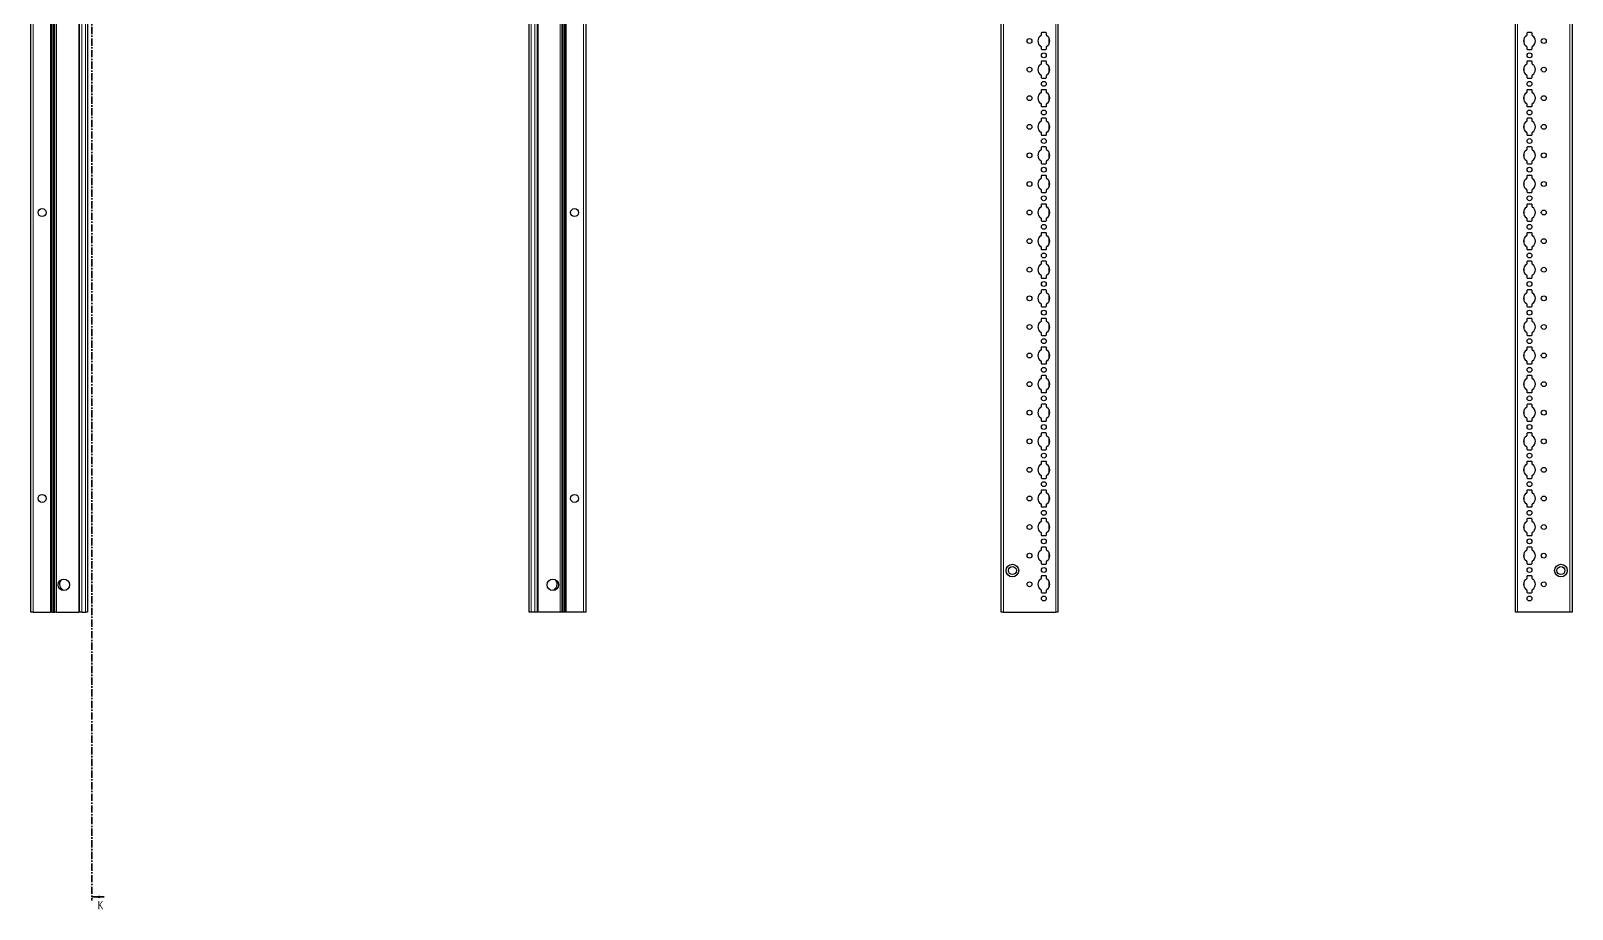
# Model space of a CAD drawing. Header units: millimetres. Extents: x -199 to 2253, y -1747 to 1507.
# Drawn here: x 905 to 2253, y -1111 to -343 of the extents above; entities that cross this region are included whole.
import ezdxf

# ---------------------------------------------------------------- set-up
doc = ezdxf.new("R2010")
doc.units = ezdxf.units.MM
doc.linetypes.add('CENTER', pattern=[10.16, 6.35, -1.27, 1.27, -1.27])
doc.styles.add('SLDTEXTSTYLE0', font='TXT', dxfattribs={"width": 0.75})

msp = doc.modelspace()

# ---------------------------------------------------------------- linework, layer by layer
at = {"color": 7, "linetype": 'CENTER', "lineweight": 35}
msp.add_line((958.03, 1499.09), (958.03, -1103.67), dxfattribs=at)
at = {"color": 7, "linetype": 'Continuous', "lineweight": 25}
for p, q in [((904.6, -851.79), (904.6, 247.21)), ((924.39, 247.21), (924.39, -851.79)), ((924.43, 247.21), (924.43, -851.79)), ((947.1, -851.79), (947.1, 247.21)), ((954.3, 247.21), (954.3, -851.79)), ((1340.3, -851.79), (1340.3, 247.21)), ((1347.5, 247.21), (1347.5, -851.79)), ((1370.17, -851.79), (1370.17, 247.21)), ((1370.21, -851.79), (1370.21, 247.21)), ((1390, 247.21), (1390, -851.79)), ((1753.16, -851.79), (1753.16, 247.21)), ((1802.86, 247.21), (1802.86, -851.79)), ((2202.86, -851.79), (2202.86, 247.21)), ((2252.56, 247.21), (2252.56, -851.79)), ((922.6, -376.54), (922.6, -328.04)), ((1372, -328.04), (1372, -376.54)), ((1788.21, -345.39), (1788.21, -347.27)), ((1792.31, -344.89), (1788.71, -344.89)), ((1792.81, -347.27), (1792.81, -345.39)), ((2212.91, -345.39), (2212.91, -347.27)), ((2217.01, -344.89), (2213.41, -344.89)), ((2217.51, -347.27), (2217.51, -345.39)), ((1788.21, -357.32), (1788.21, -359.19)), ((1788.71, -359.69), (1792.31, -359.69)), ((1792.81, -359.19), (1792.81, -357.32)), ((2212.91, -357.32), (2212.91, -359.19)), ((2213.41, -359.69), (2217.01, -359.69)), ((2217.51, -359.19), (2217.51, -357.32)), ((922.66, -376.65), (922.6, -376.54)), ((922.6, -376.54), (922.6, -378.04)), ((922.66, -377.94), (922.66, -376.65)), ((1372, -376.54), (1371.94, -376.65)), ((1371.94, -376.65), (1371.94, -377.94)), ((1372, -378.04), (1372, -376.54)), ((1788.21, -370.39), (1788.21, -372.27)), ((1792.31, -369.89), (1788.71, -369.89)), ((1792.81, -372.27), (1792.81, -370.39)), ((2212.91, -370.39), (2212.91, -372.27)), ((2217.01, -369.89), (2213.41, -369.89)), ((2217.51, -372.27), (2217.51, -370.39)), ((922.6, -378.04), (922.66, -377.94)), ((922.6, -426.54), (922.6, -378.04)), ((1371.94, -377.94), (1372, -378.04)), ((1372, -378.04), (1372, -426.54)), ((1788.21, -382.32), (1788.21, -384.19)), ((1788.71, -384.69), (1792.31, -384.69)), ((1792.81, -384.19), (1792.81, -382.32)), ((2212.91, -382.32), (2212.91, -384.19)), ((2213.41, -384.69), (2217.01, -384.69)), ((2217.51, -384.19), (2217.51, -382.32)), ((1788.21, -395.39), (1788.21, -397.27)), ((1792.31, -394.89), (1788.71, -394.89)), ((1792.81, -397.27), (1792.81, -395.39)), ((2212.91, -395.39), (2212.91, -397.27)), ((2217.01, -394.89), (2213.41, -394.89)), ((2217.51, -397.27), (2217.51, -395.39)), ((1788.21, -407.32), (1788.21, -409.19)), ((1788.71, -409.69), (1792.31, -409.69)), ((1792.81, -409.19), (1792.81, -407.32)), ((2212.91, -407.32), (2212.91, -409.19)), ((2213.41, -409.69), (2217.01, -409.69)), ((2217.51, -409.19), (2217.51, -407.32)), ((922.66, -426.65), (922.6, -426.54)), ((922.6, -426.54), (922.6, -428.04)), ((922.6, -428.04), (922.66, -427.94)), ((922.6, -476.54), (922.6, -428.04)), ((922.66, -427.94), (922.66, -426.65)), ((1372, -426.54), (1371.94, -426.65)), ((1371.94, -426.65), (1371.94, -427.94)), ((1371.94, -427.94), (1372, -428.04)), ((1372, -428.04), (1372, -426.54)), ((1372, -428.04), (1372, -476.54)), ((1788.21, -420.39), (1788.21, -422.27)), ((1792.31, -419.89), (1788.71, -419.89)), ((1792.81, -422.27), (1792.81, -420.39)), ((2212.91, -420.39), (2212.91, -422.27)), ((2217.01, -419.89), (2213.41, -419.89)), ((2217.51, -422.27), (2217.51, -420.39)), ((1788.21, -432.32), (1788.21, -434.19)), ((1788.71, -434.69), (1792.31, -434.69)), ((1792.81, -434.19), (1792.81, -432.32)), ((2212.91, -432.32), (2212.91, -434.19)), ((2213.41, -434.69), (2217.01, -434.69)), ((2217.51, -434.19), (2217.51, -432.32)), ((1788.21, -445.39), (1788.21, -447.27)), ((1788.21, -457.32), (1788.21, -459.19)), ((1792.31, -444.89), (1788.71, -444.89)), ((1792.81, -447.27), (1792.81, -445.39)), ((1792.81, -459.19), (1792.81, -457.32)), ((2212.91, -445.39), (2212.91, -447.27)), ((2212.91, -457.32), (2212.91, -459.19)), ((2217.01, -444.89), (2213.41, -444.89)), ((2217.51, -447.27), (2217.51, -445.39)), ((2217.51, -459.19), (2217.51, -457.32)), ((1788.21, -470.39), (1788.21, -472.27)), ((1788.71, -459.69), (1792.31, -459.69)), ((1792.31, -469.89), (1788.71, -469.89)), ((1792.81, -472.27), (1792.81, -470.39)), ((2212.91, -470.39), (2212.91, -472.27)), ((2213.41, -459.69), (2217.01, -459.69)), ((2217.01, -469.89), (2213.41, -469.89)), ((2217.51, -472.27), (2217.51, -470.39)), ((922.66, -476.65), (922.6, -476.54)), ((922.6, -476.54), (922.6, -478.04)), ((922.6, -478.04), (922.66, -477.94)), ((922.6, -526.54), (922.6, -478.04)), ((922.66, -477.94), (922.66, -476.65)), ((1372, -476.54), (1371.94, -476.65)), ((1371.94, -476.65), (1371.94, -477.94)), ((1371.94, -477.94), (1372, -478.04)), ((1372, -478.04), (1372, -476.54)), ((1372, -478.04), (1372, -526.54)), ((1788.21, -482.32), (1788.21, -484.19)), ((1788.71, -484.69), (1792.31, -484.69)), ((1792.81, -484.19), (1792.81, -482.32)), ((2212.91, -482.32), (2212.91, -484.19)), ((2213.41, -484.69), (2217.01, -484.69)), ((2217.51, -484.19), (2217.51, -482.32)), ((1788.21, -495.39), (1788.21, -497.27)), ((1792.31, -494.89), (1788.71, -494.89)), ((1792.81, -497.27), (1792.81, -495.39)), ((2212.91, -495.39), (2212.91, -497.27)), ((2217.01, -494.89), (2213.41, -494.89)), ((2217.51, -497.27), (2217.51, -495.39)), ((1788.21, -507.32), (1788.21, -509.19)), ((1788.71, -509.69), (1792.31, -509.69)), ((1792.81, -509.19), (1792.81, -507.32)), ((2212.91, -507.32), (2212.91, -509.19)), ((2213.41, -509.69), (2217.01, -509.69)), ((2217.51, -509.19), (2217.51, -507.32)), ((1788.21, -520.39), (1788.21, -522.27)), ((1792.31, -519.89), (1788.71, -519.89)), ((1792.81, -522.27), (1792.81, -520.39)), ((2212.91, -520.39), (2212.91, -522.27)), ((2217.01, -519.89), (2213.41, -519.89)), ((2217.51, -522.27), (2217.51, -520.39)), ((922.66, -526.65), (922.6, -526.54)), ((922.6, -526.54), (922.6, -528.04)), ((922.6, -528.04), (922.66, -527.94)), ((922.6, -576.54), (922.6, -528.04)), ((922.66, -527.94), (922.66, -526.65)), ((1372, -526.54), (1371.94, -526.65)), ((1371.94, -526.65), (1371.94, -527.94)), ((1371.94, -527.94), (1372, -528.04)), ((1372, -528.04), (1372, -526.54)), ((1372, -528.04), (1372, -576.54)), ((1788.21, -532.32), (1788.21, -534.19)), ((1788.71, -534.69), (1792.31, -534.69)), ((1792.81, -534.19), (1792.81, -532.32)), ((2212.91, -532.32), (2212.91, -534.19)), ((2213.41, -534.69), (2217.01, -534.69)), ((2217.51, -534.19), (2217.51, -532.32)), ((1788.21, -545.39), (1788.21, -547.27)), ((1792.31, -544.89), (1788.71, -544.89)), ((1792.81, -547.27), (1792.81, -545.39)), ((2212.91, -545.39), (2212.91, -547.27)), ((2217.01, -544.89), (2213.41, -544.89)), ((2217.51, -547.27), (2217.51, -545.39)), ((1788.21, -557.32), (1788.21, -559.19)), ((1788.71, -559.69), (1792.31, -559.69)), ((1792.81, -559.19), (1792.81, -557.32)), ((2212.91, -557.32), (2212.91, -559.19)), ((2213.41, -559.69), (2217.01, -559.69)), ((2217.51, -559.19), (2217.51, -557.32)), ((922.66, -576.65), (922.6, -576.54)), ((922.6, -576.54), (922.6, -578.04)), ((922.6, -578.04), (922.66, -577.94)), ((922.6, -626.54), (922.6, -578.04)), ((922.66, -577.94), (922.66, -576.65)), ((1372, -576.54), (1371.94, -576.65)), ((1371.94, -576.65), (1371.94, -577.94)), ((1371.94, -577.94), (1372, -578.04)), ((1372, -578.04), (1372, -576.54)), ((1372, -578.04), (1372, -626.54)), ((1788.21, -570.39), (1788.21, -572.27)), ((1792.31, -569.89), (1788.71, -569.89)), ((1792.81, -572.27), (1792.81, -570.39)), ((2212.91, -570.39), (2212.91, -572.27)), ((2217.01, -569.89), (2213.41, -569.89)), ((2217.51, -572.27), (2217.51, -570.39)), ((1788.21, -582.32), (1788.21, -584.19)), ((1788.71, -584.69), (1792.31, -584.69)), ((1792.81, -584.19), (1792.81, -582.32)), ((2212.91, -582.32), (2212.91, -584.19)), ((2213.41, -584.69), (2217.01, -584.69)), ((2217.51, -584.19), (2217.51, -582.32)), ((1788.21, -595.39), (1788.21, -597.27)), ((1792.31, -594.89), (1788.71, -594.89)), ((1792.81, -597.27), (1792.81, -595.39)), ((2212.91, -595.39), (2212.91, -597.27)), ((2217.01, -594.89), (2213.41, -594.89)), ((2217.51, -597.27), (2217.51, -595.39)), ((1788.21, -607.32), (1788.21, -609.19)), ((1788.71, -609.69), (1792.31, -609.69)), ((1792.31, -619.89), (1788.71, -619.89)), ((1792.81, -609.19), (1792.81, -607.32)), ((2212.91, -607.32), (2212.91, -609.19)), ((2213.41, -609.69), (2217.01, -609.69)), ((2217.01, -619.89), (2213.41, -619.89)), ((2217.51, -609.19), (2217.51, -607.32)), ((922.66, -626.65), (922.6, -626.54)), ((922.6, -626.54), (922.6, -628.04)), ((922.6, -628.04), (922.66, -627.94)), ((922.6, -676.54), (922.6, -628.04)), ((922.66, -627.94), (922.66, -626.65)), ((1372, -626.54), (1371.94, -626.65)), ((1371.94, -626.65), (1371.94, -627.94)), ((1371.94, -627.94), (1372, -628.04)), ((1372, -628.04), (1372, -626.54)), ((1372, -628.04), (1372, -676.54)), ((1788.21, -620.39), (1788.21, -622.27)), ((1788.21, -632.32), (1788.21, -634.19)), ((1792.81, -622.27), (1792.81, -620.39)), ((1792.81, -634.19), (1792.81, -632.32)), ((2212.91, -620.39), (2212.91, -622.27)), ((2212.91, -632.32), (2212.91, -634.19)), ((2217.51, -622.27), (2217.51, -620.39)), ((2217.51, -634.19), (2217.51, -632.32)), ((1788.21, -645.39), (1788.21, -647.27)), ((1788.71, -634.69), (1792.31, -634.69)), ((1792.31, -644.89), (1788.71, -644.89)), ((1792.81, -647.27), (1792.81, -645.39)), ((2212.91, -645.39), (2212.91, -647.27)), ((2213.41, -634.69), (2217.01, -634.69)), ((2217.01, -644.89), (2213.41, -644.89)), ((2217.51, -647.27), (2217.51, -645.39)), ((1788.21, -657.32), (1788.21, -659.19)), ((1788.71, -659.69), (1792.31, -659.69)), ((1792.81, -659.19), (1792.81, -657.32)), ((2212.91, -657.32), (2212.91, -659.19)), ((2213.41, -659.69), (2217.01, -659.69)), ((2217.51, -659.19), (2217.51, -657.32)), ((1788.21, -670.39), (1788.21, -672.27)), ((1792.31, -669.89), (1788.71, -669.89)), ((1792.81, -672.27), (1792.81, -670.39)), ((2212.91, -670.39), (2212.91, -672.27)), ((2217.01, -669.89), (2213.41, -669.89)), ((2217.51, -672.27), (2217.51, -670.39)), ((922.66, -676.65), (922.6, -676.54)), ((922.6, -676.54), (922.6, -678.04)), ((922.6, -678.04), (922.66, -677.94)), ((922.6, -726.54), (922.6, -678.04)), ((922.66, -677.94), (922.66, -676.65)), ((1372, -676.54), (1371.94, -676.65)), ((1371.94, -676.65), (1371.94, -677.94)), ((1371.94, -677.94), (1372, -678.04)), ((1372, -678.04), (1372, -676.54)), ((1372, -678.04), (1372, -726.54)), ((1788.21, -682.32), (1788.21, -684.19)), ((1788.71, -684.69), (1792.31, -684.69)), ((1792.81, -684.19), (1792.81, -682.32)), ((2212.91, -682.32), (2212.91, -684.19)), ((2213.41, -684.69), (2217.01, -684.69)), ((2217.51, -684.19), (2217.51, -682.32)), ((1788.21, -695.39), (1788.21, -697.27)), ((1792.31, -694.89), (1788.71, -694.89)), ((1792.81, -697.27), (1792.81, -695.39)), ((2212.91, -695.39), (2212.91, -697.27)), ((2217.01, -694.89), (2213.41, -694.89)), ((2217.51, -697.27), (2217.51, -695.39)), ((1788.21, -707.32), (1788.21, -709.19)), ((1788.71, -709.69), (1792.31, -709.69)), ((1792.81, -709.19), (1792.81, -707.32)), ((2212.91, -707.32), (2212.91, -709.19)), ((2213.41, -709.69), (2217.01, -709.69)), ((2217.51, -709.19), (2217.51, -707.32)), ((922.66, -726.65), (922.6, -726.54)), ((922.6, -726.54), (922.6, -728.04)), ((922.66, -727.94), (922.66, -726.65)), ((1372, -726.54), (1371.94, -726.65)), ((1371.94, -726.65), (1371.94, -727.94)), ((1372, -728.04), (1372, -726.54)), ((1788.21, -720.39), (1788.21, -722.27)), ((1792.31, -719.89), (1788.71, -719.89)), ((1792.81, -722.27), (1792.81, -720.39)), ((2212.91, -720.39), (2212.91, -722.27)), ((2217.01, -719.89), (2213.41, -719.89)), ((2217.51, -722.27), (2217.51, -720.39)), ((922.6, -728.04), (922.66, -727.94)), ((922.6, -776.54), (922.6, -728.04)), ((1371.94, -727.94), (1372, -728.04)), ((1372, -728.04), (1372, -776.54)), ((1788.21, -732.32), (1788.21, -734.19)), ((1788.71, -734.69), (1792.31, -734.69)), ((1792.81, -734.19), (1792.81, -732.32)), ((2212.91, -732.32), (2212.91, -734.19)), ((2213.41, -734.69), (2217.01, -734.69)), ((2217.51, -734.19), (2217.51, -732.32)), ((1788.21, -745.39), (1788.21, -747.27)), ((1792.31, -744.89), (1788.71, -744.89)), ((1792.81, -747.27), (1792.81, -745.39)), ((2212.91, -745.39), (2212.91, -747.27)), ((2217.01, -744.89), (2213.41, -744.89)), ((2217.51, -747.27), (2217.51, -745.39)), ((1788.21, -757.32), (1788.21, -759.19)), ((1788.71, -759.69), (1792.31, -759.69)), ((1792.81, -759.19), (1792.81, -757.32)), ((2212.91, -757.32), (2212.91, -759.19)), ((2213.41, -759.69), (2217.01, -759.69)), ((2217.51, -759.19), (2217.51, -757.32)), ((922.66, -776.65), (922.6, -776.54)), ((922.6, -776.54), (922.6, -778.04)), ((922.6, -778.04), (922.66, -777.94)), ((922.6, -826.54), (922.6, -778.04)), ((922.66, -777.94), (922.66, -776.65)), ((1372, -776.54), (1371.94, -776.65)), ((1371.94, -776.65), (1371.94, -777.94)), ((1371.94, -777.94), (1372, -778.04)), ((1372, -778.04), (1372, -776.54)), ((1372, -778.04), (1372, -826.54)), ((1788.21, -770.39), (1788.21, -772.27)), ((1792.31, -769.89), (1788.71, -769.89)), ((1792.81, -772.27), (1792.81, -770.39)), ((2212.91, -770.39), (2212.91, -772.27)), ((2217.01, -769.89), (2213.41, -769.89)), ((2217.51, -772.27), (2217.51, -770.39)), ((1788.21, -782.32), (1788.21, -784.19)), ((1788.71, -784.69), (1792.31, -784.69)), ((1792.31, -794.89), (1788.71, -794.89)), ((1792.81, -784.19), (1792.81, -782.32)), ((2212.91, -782.32), (2212.91, -784.19)), ((2213.41, -784.69), (2217.01, -784.69)), ((2217.01, -794.89), (2213.41, -794.89)), ((2217.51, -784.19), (2217.51, -782.32)), ((1788.21, -795.39), (1788.21, -797.27)), ((1788.21, -807.32), (1788.21, -809.19)), ((1792.81, -797.27), (1792.81, -795.39)), ((1792.81, -809.19), (1792.81, -807.32)), ((2212.91, -795.39), (2212.91, -797.27)), ((2212.91, -807.32), (2212.91, -809.19)), ((2217.51, -797.27), (2217.51, -795.39)), ((2217.51, -809.19), (2217.51, -807.32)), ((1788.21, -820.39), (1788.21, -822.27)), ((1788.71, -809.69), (1792.31, -809.69)), ((1792.31, -819.89), (1788.71, -819.89)), ((1792.81, -822.27), (1792.81, -820.39)), ((2212.91, -820.39), (2212.91, -822.27)), ((2213.41, -809.69), (2217.01, -809.69)), ((2217.01, -819.89), (2213.41, -819.89)), ((2217.51, -822.27), (2217.51, -820.39)), ((922.66, -826.65), (922.6, -826.54)), ((922.6, -826.54), (922.6, -828.04)), ((922.6, -828.04), (922.66, -827.94)), ((922.6, -851.79), (922.6, -828.04)), ((922.66, -827.94), (922.66, -826.65)), ((932.65, -832.73), (932.65, -832.32)), ((1361.95, -832.32), (1361.95, -832.73)), ((1372, -826.54), (1371.94, -826.65)), ((1371.94, -826.65), (1371.94, -827.94)), ((1371.94, -827.94), (1372, -828.04)), ((1372, -828.04), (1372, -826.54)), ((1372, -828.04), (1372, -851.79)), ((1788.21, -832.32), (1788.21, -834.19)), ((1788.71, -834.69), (1792.31, -834.69)), ((1792.81, -834.19), (1792.81, -832.32)), ((2212.91, -832.32), (2212.91, -834.19)), ((2213.41, -834.69), (2217.01, -834.69)), ((2217.51, -834.19), (2217.51, -832.32)), ((906.6, -851.79), (904.6, -851.79)), ((906.6, -851.79), (921.95, -851.79)), ((922.6, -851.79), (921.95, -851.79)), ((923.19, -851.79), (922.6, -851.79)), ((923.19, -851.79), (924.39, -851.79)), ((924.39, -851.79), (924.43, -851.79)), ((924.43, -851.79), (925.63, -851.79)), ((927.05, -851.79), (925.63, -851.79)), ((927.05, -851.79), (946.45, -851.79)), ((947.1, -851.79), (946.45, -851.79)), ((949.1, -851.79), (947.1, -851.79)), ((949.1, -851.79), (952.3, -851.79)), ((954.3, -851.79), (952.3, -851.79)), ((1342.3, -851.79), (1340.3, -851.79)), ((1345.5, -851.79), (1342.3, -851.79)), ((1347.5, -851.79), (1345.5, -851.79)), ((1348.15, -851.79), (1347.5, -851.79)), ((1367.55, -851.79), (1348.15, -851.79)), ((1368.97, -851.79), (1367.55, -851.79)), ((1370.17, -851.79), (1368.97, -851.79)), ((1370.21, -851.79), (1370.17, -851.79)), ((1371.42, -851.79), (1370.21, -851.79)), ((1372, -851.79), (1371.42, -851.79)), ((1372.65, -851.79), (1372, -851.79)), ((1388, -851.79), (1372.65, -851.79)), ((1390, -851.79), (1388, -851.79)), ((1755.16, -851.79), (1753.16, -851.79)), ((1755.16, -851.79), (1800.86, -851.79)), ((1802.86, -851.79), (1800.86, -851.79)), ((2204.86, -851.79), (2202.86, -851.79)), ((2250.56, -851.79), (2204.86, -851.79)), ((2252.56, -851.79), (2250.56, -851.79))]:
    msp.add_line(p, q, dxfattribs=at)
at = {"color": 8, "linetype": 'Continuous', "lineweight": 18}
for p, q in [((906.6, 247.21), (906.6, -851.79)), ((921.95, -851.79), (921.95, 247.21)), ((923.19, 247.21), (923.19, -851.79)), ((925.63, -851.79), (925.63, 247.21)), ((927.05, 247.21), (927.05, -851.79)), ((946.45, -851.79), (946.45, 247.21)), ((949.1, 247.21), (949.1, -851.79)), ((952.3, -851.79), (952.3, 247.21)), ((1342.3, 247.21), (1342.3, -851.79)), ((1345.5, -851.79), (1345.5, 247.21)), ((1348.15, 247.21), (1348.15, -851.79)), ((1367.55, -851.79), (1367.55, 247.21)), ((1368.97, 247.21), (1368.97, -851.79)), ((1371.42, -851.79), (1371.42, 247.21)), ((1372.65, 247.21), (1372.65, -851.79)), ((1388, -851.79), (1388, 247.21)), ((1755.16, 247.21), (1755.16, -851.79)), ((1800.86, -851.79), (1800.86, 247.21)), ((2204.86, 247.21), (2204.86, -851.79)), ((2250.56, -851.79), (2250.56, 247.21)), ((1795.01, -355), (1795.01, -349.59)), ((2210.71, -349.59), (2210.71, -355)), ((1795.01, -380), (1795.01, -374.59)), ((2210.71, -374.59), (2210.71, -380)), ((1795.01, -405), (1795.01, -399.59)), ((2210.71, -399.59), (2210.71, -405)), ((1795.01, -430), (1795.01, -424.59)), ((2210.71, -424.59), (2210.71, -430)), ((1795.01, -455), (1795.01, -449.59)), ((2210.71, -449.59), (2210.71, -455)), ((1795.01, -480), (1795.01, -474.59)), ((2210.71, -474.59), (2210.71, -480)), ((1795.01, -505), (1795.01, -499.59)), ((2210.71, -499.59), (2210.71, -505)), ((1795.01, -530), (1795.01, -524.59)), ((2210.71, -524.59), (2210.71, -530)), ((1795.01, -555), (1795.01, -549.59)), ((2210.71, -549.59), (2210.71, -555)), ((1795.01, -580), (1795.01, -574.59)), ((2210.71, -574.59), (2210.71, -580)), ((1795.01, -605), (1795.01, -599.59)), ((2210.71, -599.59), (2210.71, -605)), ((1795.01, -630), (1795.01, -624.59)), ((2210.71, -624.59), (2210.71, -630)), ((1795.01, -655), (1795.01, -649.59)), ((2210.71, -649.59), (2210.71, -655)), ((1795.01, -680), (1795.01, -674.59)), ((2210.71, -674.59), (2210.71, -680)), ((1795.01, -705), (1795.01, -699.59)), ((2210.71, -699.59), (2210.71, -705)), ((1795.01, -730), (1795.01, -724.59)), ((2210.71, -724.59), (2210.71, -730)), ((1795.01, -755), (1795.01, -749.59)), ((2210.71, -749.59), (2210.71, -755)), ((1795.01, -780), (1795.01, -774.59)), ((2210.71, -774.59), (2210.71, -780)), ((1795.01, -805), (1795.01, -799.59)), ((2210.71, -799.59), (2210.71, -805)), ((1795.01, -830), (1795.01, -824.59)), ((2210.71, -824.59), (2210.71, -830))]:
    msp.add_line(p, q, dxfattribs=at)
at = {"color": 7, "linetype": 'Continuous', "lineweight": 35}
msp.add_line((968.67, -1100.67), (958.03, -1100.67), dxfattribs=at)
at = {"color": 7, "linetype": 'Continuous', "lineweight": 25}
for centre, radius in [((1778.01, -352.29), 2.12), ((2227.71, -352.29), 2.13), ((1790.51, -364.79), 2.13), ((2215.21, -364.79), 2.12), ((1778.01, -377.29), 2.12), ((2227.71, -377.29), 2.13), ((1790.51, -389.79), 2.13), ((2215.21, -389.79), 2.12), ((1778.01, -402.29), 2.12), ((2227.71, -402.29), 2.13), ((1790.51, -414.79), 2.12), ((2215.21, -414.79), 2.13), ((1778.01, -427.29), 2.12), ((2227.71, -427.29), 2.13), ((1790.51, -439.79), 2.12), ((2215.21, -439.79), 2.13), ((1778.01, -452.29), 2.12), ((2227.71, -452.29), 2.13), ((1790.51, -464.79), 2.12), ((2215.21, -464.79), 2.12), ((1778.01, -477.29), 2.12), ((2227.71, -477.29), 2.13), ((1790.51, -489.79), 2.12), ((2215.21, -489.79), 2.12), ((914.5, -502.29), 3.5), ((1380.1, -502.29), 3.5), ((1778.01, -502.29), 2.12), ((2227.71, -502.29), 2.13), ((1778.01, -527.29), 2.12), ((1790.51, -514.79), 2.12), ((2215.21, -514.79), 2.12), ((2227.71, -527.29), 2.13), ((1790.51, -539.79), 2.12), ((2215.21, -539.79), 2.12), ((1778.01, -552.29), 2.12), ((2227.71, -552.29), 2.13), ((1790.51, -564.79), 2.12), ((2215.21, -564.79), 2.12), ((1778.01, -577.29), 2.12), ((2227.71, -577.29), 2.13), ((1790.51, -589.79), 2.12), ((2215.21, -589.79), 2.12), ((1778.01, -602.29), 2.12), ((2227.71, -602.29), 2.13), ((1790.51, -614.79), 2.12), ((2215.21, -614.79), 2.12), ((1778.01, -627.29), 2.12), ((2227.71, -627.29), 2.13), ((1790.51, -639.79), 2.12), ((2215.21, -639.79), 2.12), ((1778.01, -652.29), 2.12), ((2227.71, -652.29), 2.13), ((1790.51, -664.79), 2.12), ((2215.21, -664.79), 2.12), ((1778.01, -677.29), 2.12), ((2227.71, -677.29), 2.13), ((1778.01, -702.29), 2.12), ((1790.51, -689.79), 2.12), ((2215.21, -689.79), 2.12), ((2227.71, -702.29), 2.13), ((1790.51, -714.79), 2.12), ((2215.21, -714.79), 2.12), ((1778.01, -727.29), 2.12), ((2227.71, -727.29), 2.13), ((1790.51, -739.79), 2.12), ((2215.21, -739.79), 2.12), ((914.5, -752.29), 3.5), ((1380.1, -752.29), 3.5), ((1778.01, -752.29), 2.12), ((2227.71, -752.29), 2.13), ((1790.51, -764.79), 2.12), ((2215.21, -764.79), 2.12), ((1778.01, -777.29), 2.12), ((2227.71, -777.29), 2.13), ((1790.51, -789.79), 2.12), ((2215.21, -789.79), 2.12), ((1778.01, -802.29), 2.12), ((2227.71, -802.29), 2.12), ((1763.01, -815.29), 5.5), ((1763.01, -815.29), 3.5), ((1790.51, -814.79), 2.12), ((2215.21, -814.79), 2.12), ((2242.71, -815.29), 5.5), ((2242.71, -815.29), 3.5), ((933.45, -827.79), 5), ((1361.15, -827.79), 5), ((1778.01, -827.29), 2.12), ((2227.71, -827.29), 2.12), ((1790.51, -839.79), 2.12), ((2215.21, -839.79), 2.12)]:
    msp.add_circle(centre, radius, dxfattribs=at)
for centre, radius, start, end in [((1790.51, -352.29), 5.25, 119.14074, 240.85926), ((1787.71, -347.27), 0.5, 299.14074, 0), ((1788.71, -345.39), 0.5, 90, 180), ((1792.31, -345.39), 0.5, 0, 90), ((1793.31, -347.27), 0.5, 180, 240.85926), ((1790.51, -352.29), 5.25, 299.14074, 60.85926), ((2215.21, -352.29), 5.25, 119.14074, 240.85926), ((2212.41, -347.27), 0.5, 299.14074, 0), ((2213.41, -345.39), 0.5, 90, 180), ((2217.01, -345.39), 0.5, 0, 90), ((2218.01, -347.27), 0.5, 180, 240.85926), ((2215.21, -352.29), 5.25, 299.14074, 60.85926), ((1787.71, -357.32), 0.5, 0, 60.85926), ((1788.71, -359.19), 0.5, 180, 270), ((1792.31, -359.19), 0.5, 270, 0), ((1793.31, -357.32), 0.5, 119.14074, 180), ((2212.41, -357.32), 0.5, 0, 60.85926), ((2213.41, -359.19), 0.5, 180, 270), ((2217.01, -359.19), 0.5, 270, 0), ((2218.01, -357.32), 0.5, 119.14074, 180), ((1790.51, -377.29), 5.25, 119.14074, 240.85926), ((1787.71, -372.27), 0.5, 299.14074, 0), ((1788.71, -370.39), 0.5, 90, 180), ((1792.31, -370.39), 0.5, 0, 90), ((1793.31, -372.27), 0.5, 180, 240.85926), ((1790.51, -377.29), 5.25, 299.14074, 60.85926), ((2215.21, -377.29), 5.25, 119.14074, 240.85926), ((2212.41, -372.27), 0.5, 299.14074, 0), ((2213.41, -370.39), 0.5, 90, 180), ((2217.01, -370.39), 0.5, 0, 90), ((2218.01, -372.27), 0.5, 180, 240.85926), ((2215.21, -377.29), 5.25, 299.14074, 60.85926), ((1787.71, -382.32), 0.5, 0, 60.85926), ((1788.71, -384.19), 0.5, 180, 270), ((1792.31, -384.19), 0.5, 270, 0), ((1793.31, -382.32), 0.5, 119.14074, 180), ((2212.41, -382.32), 0.5, 0, 60.85926), ((2213.41, -384.19), 0.5, 180, 270), ((2217.01, -384.19), 0.5, 270, 0), ((2218.01, -382.32), 0.5, 119.14074, 180), ((1790.51, -402.29), 5.25, 119.14074, 240.85926), ((1787.71, -397.27), 0.5, 299.14074, 0), ((1788.71, -395.39), 0.5, 90, 180), ((1792.31, -395.39), 0.5, 0, 90), ((1793.31, -397.27), 0.5, 180, 240.85926), ((1790.51, -402.29), 5.25, 299.14074, 60.85926), ((2215.21, -402.29), 5.25, 119.14074, 240.85926), ((2212.41, -397.27), 0.5, 299.14074, 0), ((2213.41, -395.39), 0.5, 90, 180), ((2217.01, -395.39), 0.5, 0, 90), ((2218.01, -397.27), 0.5, 180, 240.85926), ((2215.21, -402.29), 5.25, 299.14074, 60.85926), ((1787.71, -407.32), 0.5, 0, 60.85926), ((1788.71, -409.19), 0.5, 180, 270), ((1792.31, -409.19), 0.5, 270, 0), ((1793.31, -407.32), 0.5, 119.14074, 180), ((2212.41, -407.32), 0.5, 0, 60.85926), ((2213.41, -409.19), 0.5, 180, 270), ((2217.01, -409.19), 0.5, 270, 0), ((2218.01, -407.32), 0.5, 119.14074, 180), ((1790.51, -427.29), 5.25, 119.14074, 240.85926), ((1787.71, -422.27), 0.5, 299.14074, 0), ((1788.71, -420.39), 0.5, 90, 180), ((1792.31, -420.39), 0.5, 0, 90), ((1793.31, -422.27), 0.5, 180, 240.85926), ((1790.51, -427.29), 5.25, 299.14074, 60.85926), ((2215.21, -427.29), 5.25, 119.14074, 240.85926), ((2212.41, -422.27), 0.5, 299.14074, 0), ((2213.41, -420.39), 0.5, 90, 180), ((2217.01, -420.39), 0.5, 0, 90), ((2218.01, -422.27), 0.5, 180, 240.85926), ((2215.21, -427.29), 5.25, 299.14074, 60.85926), ((1787.71, -432.32), 0.5, 0, 60.85926), ((1788.71, -434.19), 0.5, 180, 270), ((1792.31, -434.19), 0.5, 270, 0), ((1793.31, -432.32), 0.5, 119.14074, 180), ((2212.41, -432.32), 0.5, 0, 60.85926), ((2213.41, -434.19), 0.5, 180, 270), ((2217.01, -434.19), 0.5, 270, 0), ((2218.01, -432.32), 0.5, 119.14074, 180), ((1790.51, -452.29), 5.25, 119.14074, 240.85926), ((1787.71, -447.27), 0.5, 299.14074, 0), ((1787.71, -457.32), 0.5, 0, 60.85926), ((1788.71, -445.39), 0.5, 90, 180), ((1792.31, -445.39), 0.5, 0, 90), ((1793.31, -447.27), 0.5, 180, 240.85926), ((1793.31, -457.32), 0.5, 119.14074, 180), ((1790.51, -452.29), 5.25, 299.14074, 60.85926), ((2215.21, -452.29), 5.25, 119.14074, 240.85926), ((2212.41, -447.27), 0.5, 299.14074, 0), ((2212.41, -457.32), 0.5, 0, 60.85926), ((2213.41, -445.39), 0.5, 90, 180), ((2217.01, -445.39), 0.5, 0, 90), ((2218.01, -447.27), 0.5, 180, 240.85926), ((2218.01, -457.32), 0.5, 119.14074, 180), ((2215.21, -452.29), 5.25, 299.14074, 60.85926), ((1788.71, -459.19), 0.5, 180, 270), ((1788.71, -470.39), 0.5, 90, 180), ((1792.31, -459.19), 0.5, 270, 0), ((1792.31, -470.39), 0.5, 0, 90), ((2213.41, -459.19), 0.5, 180, 270), ((2213.41, -470.39), 0.5, 90, 180), ((2217.01, -459.19), 0.5, 270, 0), ((2217.01, -470.39), 0.5, 0, 90), ((1790.51, -477.29), 5.25, 119.14074, 240.85926), ((1787.71, -472.27), 0.5, 299.14074, 0), ((1787.71, -482.32), 0.5, 0, 60.85926), ((1788.71, -484.19), 0.5, 180, 270), ((1792.31, -484.19), 0.5, 270, 0), ((1793.31, -472.27), 0.5, 180, 240.85926), ((1793.31, -482.32), 0.5, 119.14074, 180), ((1790.51, -477.29), 5.25, 299.14074, 60.85926), ((2215.21, -477.29), 5.25, 119.14074, 240.85926), ((2212.41, -472.27), 0.5, 299.14074, 0), ((2212.41, -482.32), 0.5, 0, 60.85926), ((2213.41, -484.19), 0.5, 180, 270), ((2217.01, -484.19), 0.5, 270, 0), ((2218.01, -472.27), 0.5, 180, 240.85926), ((2218.01, -482.32), 0.5, 119.14074, 180), ((2215.21, -477.29), 5.25, 299.14074, 60.85926), ((1790.51, -502.29), 5.25, 119.14074, 240.85926), ((1787.71, -497.27), 0.5, 299.14074, 0), ((1788.71, -495.39), 0.5, 90, 180), ((1792.31, -495.39), 0.5, 0, 90), ((1793.31, -497.27), 0.5, 180, 240.85926), ((1790.51, -502.29), 5.25, 299.14074, 60.85926), ((2215.21, -502.29), 5.25, 119.14074, 240.85926), ((2212.41, -497.27), 0.5, 299.14074, 0), ((2213.41, -495.39), 0.5, 90, 180), ((2217.01, -495.39), 0.5, 0, 90), ((2218.01, -497.27), 0.5, 180, 240.85926), ((2215.21, -502.29), 5.25, 299.14074, 60.85926), ((1787.71, -507.32), 0.5, 0, 60.85926), ((1788.71, -509.19), 0.5, 180, 270), ((1792.31, -509.19), 0.5, 270, 0), ((1793.31, -507.32), 0.5, 119.14074, 180), ((2212.41, -507.32), 0.5, 0, 60.85926), ((2213.41, -509.19), 0.5, 180, 270), ((2217.01, -509.19), 0.5, 270, 0), ((2218.01, -507.32), 0.5, 119.14074, 180), ((1790.51, -527.29), 5.25, 119.14074, 240.85926), ((1787.71, -522.27), 0.5, 299.14074, 0), ((1788.71, -520.39), 0.5, 90, 180), ((1792.31, -520.39), 0.5, 0, 90), ((1793.31, -522.27), 0.5, 180, 240.85926), ((1790.51, -527.29), 5.25, 299.14074, 60.85926), ((2215.21, -527.29), 5.25, 119.14074, 240.85926), ((2212.41, -522.27), 0.5, 299.14074, 0), ((2213.41, -520.39), 0.5, 90, 180), ((2217.01, -520.39), 0.5, 0, 90), ((2218.01, -522.27), 0.5, 180, 240.85926), ((2215.21, -527.29), 5.25, 299.14074, 60.85926), ((1787.71, -532.32), 0.5, 0, 60.85926), ((1788.71, -534.19), 0.5, 180, 270), ((1792.31, -534.19), 0.5, 270, 0), ((1793.31, -532.32), 0.5, 119.14074, 180), ((2212.41, -532.32), 0.5, 0, 60.85926), ((2213.41, -534.19), 0.5, 180, 270), ((2217.01, -534.19), 0.5, 270, 0), ((2218.01, -532.32), 0.5, 119.14074, 180), ((1790.51, -552.29), 5.25, 119.14074, 240.85926), ((1787.71, -547.27), 0.5, 299.14074, 0), ((1788.71, -545.39), 0.5, 90, 180), ((1792.31, -545.39), 0.5, 0, 90), ((1793.31, -547.27), 0.5, 180, 240.85926), ((1790.51, -552.29), 5.25, 299.14074, 60.85926), ((2215.21, -552.29), 5.25, 119.14074, 240.85926), ((2212.41, -547.27), 0.5, 299.14074, 0), ((2213.41, -545.39), 0.5, 90, 180), ((2217.01, -545.39), 0.5, 0, 90), ((2218.01, -547.27), 0.5, 180, 240.85926), ((2215.21, -552.29), 5.25, 299.14074, 60.85926), ((1787.71, -557.32), 0.5, 0, 60.85926), ((1788.71, -559.19), 0.5, 180, 270), ((1792.31, -559.19), 0.5, 270, 0), ((1793.31, -557.32), 0.5, 119.14074, 180), ((2212.41, -557.32), 0.5, 0, 60.85926), ((2213.41, -559.19), 0.5, 180, 270), ((2217.01, -559.19), 0.5, 270, 0), ((2218.01, -557.32), 0.5, 119.14074, 180), ((1790.51, -577.29), 5.25, 119.14074, 240.85926), ((1787.71, -572.27), 0.5, 299.14074, 0), ((1788.71, -570.39), 0.5, 90, 180), ((1792.31, -570.39), 0.5, 0, 90), ((1793.31, -572.27), 0.5, 180, 240.85926), ((1790.51, -577.29), 5.25, 299.14074, 60.85926), ((2215.21, -577.29), 5.25, 119.14074, 240.85926), ((2212.41, -572.27), 0.5, 299.14074, 0), ((2213.41, -570.39), 0.5, 90, 180), ((2217.01, -570.39), 0.5, 0, 90), ((2218.01, -572.27), 0.5, 180, 240.85926), ((2215.21, -577.29), 5.25, 299.14074, 60.85926), ((1787.71, -582.32), 0.5, 0, 60.85926), ((1788.71, -584.19), 0.5, 180, 270), ((1792.31, -584.19), 0.5, 270, 0), ((1793.31, -582.32), 0.5, 119.14074, 180), ((2212.41, -582.32), 0.5, 0, 60.85926), ((2213.41, -584.19), 0.5, 180, 270), ((2217.01, -584.19), 0.5, 270, 0), ((2218.01, -582.32), 0.5, 119.14074, 180), ((1790.51, -602.29), 5.25, 119.14074, 240.85926), ((1787.71, -597.27), 0.5, 299.14074, 0), ((1788.71, -595.39), 0.5, 90, 180), ((1792.31, -595.39), 0.5, 0, 90), ((1793.31, -597.27), 0.5, 180, 240.85926), ((1790.51, -602.29), 5.25, 299.14074, 60.85926), ((2215.21, -602.29), 5.25, 119.14074, 240.85926), ((2212.41, -597.27), 0.5, 299.14074, 0), ((2213.41, -595.39), 0.5, 90, 180), ((2217.01, -595.39), 0.5, 0, 90), ((2218.01, -597.27), 0.5, 180, 240.85926), ((2215.21, -602.29), 5.25, 299.14074, 60.85926), ((1787.71, -607.32), 0.5, 0, 60.85926), ((1788.71, -609.19), 0.5, 180, 270), ((1788.71, -620.39), 0.5, 90, 180), ((1792.31, -609.19), 0.5, 270, 0), ((1792.31, -620.39), 0.5, 0, 90), ((1793.31, -607.32), 0.5, 119.14074, 180), ((2212.41, -607.32), 0.5, 0, 60.85926), ((2213.41, -609.19), 0.5, 180, 270), ((2213.41, -620.39), 0.5, 90, 180), ((2217.01, -609.19), 0.5, 270, 0), ((2217.01, -620.39), 0.5, 0, 90), ((2218.01, -607.32), 0.5, 119.14074, 180), ((1790.51, -627.29), 5.25, 119.14074, 240.85926), ((1787.71, -622.27), 0.5, 299.14074, 0), ((1787.71, -632.32), 0.5, 0, 60.85926), ((1793.31, -622.27), 0.5, 180, 240.85926), ((1793.31, -632.32), 0.5, 119.14074, 180), ((1790.51, -627.29), 5.25, 299.14074, 60.85926), ((2215.21, -627.29), 5.25, 119.14074, 240.85926), ((2212.41, -622.27), 0.5, 299.14074, 0), ((2212.41, -632.32), 0.5, 0, 60.85926), ((2218.01, -622.27), 0.5, 180, 240.85926), ((2218.01, -632.32), 0.5, 119.14074, 180), ((2215.21, -627.29), 5.25, 299.14074, 60.85926), ((1788.71, -634.19), 0.5, 180, 270), ((1788.71, -645.39), 0.5, 90, 180), ((1792.31, -634.19), 0.5, 270, 0), ((1792.31, -645.39), 0.5, 0, 90), ((2213.41, -634.19), 0.5, 180, 270), ((2213.41, -645.39), 0.5, 90, 180), ((2217.01, -634.19), 0.5, 270, 0), ((2217.01, -645.39), 0.5, 0, 90), ((1790.51, -652.29), 5.25, 119.14074, 240.85926), ((1787.71, -647.27), 0.5, 299.14074, 0), ((1787.71, -657.32), 0.5, 0, 60.85926), ((1788.71, -659.19), 0.5, 180, 270), ((1792.31, -659.19), 0.5, 270, 0), ((1793.31, -647.27), 0.5, 180, 240.85926), ((1793.31, -657.32), 0.5, 119.14074, 180), ((1790.51, -652.29), 5.25, 299.14074, 60.85926), ((2215.21, -652.29), 5.25, 119.14074, 240.85926), ((2212.41, -647.27), 0.5, 299.14074, 0), ((2212.41, -657.32), 0.5, 0, 60.85926), ((2213.41, -659.19), 0.5, 180, 270), ((2217.01, -659.19), 0.5, 270, 0), ((2218.01, -647.27), 0.5, 180, 240.85926), ((2218.01, -657.32), 0.5, 119.14074, 180), ((2215.21, -652.29), 5.25, 299.14074, 60.85926), ((1790.51, -677.29), 5.25, 119.14074, 240.85926), ((1787.71, -672.27), 0.5, 299.14074, 0), ((1788.71, -670.39), 0.5, 90, 180), ((1792.31, -670.39), 0.5, 0, 90), ((1793.31, -672.27), 0.5, 180, 240.85926), ((1790.51, -677.29), 5.25, 299.14074, 60.85926), ((2215.21, -677.29), 5.25, 119.14074, 240.85926), ((2212.41, -672.27), 0.5, 299.14074, 0), ((2213.41, -670.39), 0.5, 90, 180), ((2217.01, -670.39), 0.5, 0, 90), ((2218.01, -672.27), 0.5, 180, 240.85926), ((2215.21, -677.29), 5.25, 299.14074, 60.85926), ((1787.71, -682.32), 0.5, 0, 60.85926), ((1788.71, -684.19), 0.5, 180, 270), ((1792.31, -684.19), 0.5, 270, 0), ((1793.31, -682.32), 0.5, 119.14074, 180), ((2212.41, -682.32), 0.5, 0, 60.85926), ((2213.41, -684.19), 0.5, 180, 270), ((2217.01, -684.19), 0.5, 270, 0), ((2218.01, -682.32), 0.5, 119.14074, 180), ((1790.51, -702.29), 5.25, 119.14074, 240.85926), ((1787.71, -697.27), 0.5, 299.14074, 0), ((1788.71, -695.39), 0.5, 90, 180), ((1792.31, -695.39), 0.5, 0, 90), ((1793.31, -697.27), 0.5, 180, 240.85926), ((1790.51, -702.29), 5.25, 299.14074, 60.85926), ((2215.21, -702.29), 5.25, 119.14074, 240.85926), ((2212.41, -697.27), 0.5, 299.14074, 0), ((2213.41, -695.39), 0.5, 90, 180), ((2217.01, -695.39), 0.5, 0, 90), ((2218.01, -697.27), 0.5, 180, 240.85926), ((2215.21, -702.29), 5.25, 299.14074, 60.85926), ((1787.71, -707.32), 0.5, 0, 60.85926), ((1788.71, -709.19), 0.5, 180, 270), ((1792.31, -709.19), 0.5, 270, 0), ((1793.31, -707.32), 0.5, 119.14074, 180), ((2212.41, -707.32), 0.5, 0, 60.85926), ((2213.41, -709.19), 0.5, 180, 270), ((2217.01, -709.19), 0.5, 270, 0), ((2218.01, -707.32), 0.5, 119.14074, 180), ((1790.51, -727.29), 5.25, 119.14074, 240.85926), ((1787.71, -722.27), 0.5, 299.14074, 0), ((1788.71, -720.39), 0.5, 90, 180), ((1792.31, -720.39), 0.5, 0, 90), ((1793.31, -722.27), 0.5, 180, 240.85926), ((1790.51, -727.29), 5.25, 299.14074, 60.85926), ((2215.21, -727.29), 5.25, 119.14074, 240.85926), ((2212.41, -722.27), 0.5, 299.14074, 0), ((2213.41, -720.39), 0.5, 90, 180), ((2217.01, -720.39), 0.5, 0, 90), ((2218.01, -722.27), 0.5, 180, 240.85926), ((2215.21, -727.29), 5.25, 299.14074, 60.85926), ((1787.71, -732.32), 0.5, 0, 60.85926), ((1788.71, -734.19), 0.5, 180, 270), ((1792.31, -734.19), 0.5, 270, 0), ((1793.31, -732.32), 0.5, 119.14074, 180), ((2212.41, -732.32), 0.5, 0, 60.85926), ((2213.41, -734.19), 0.5, 180, 270), ((2217.01, -734.19), 0.5, 270, 0), ((2218.01, -732.32), 0.5, 119.14074, 180), ((1790.51, -752.29), 5.25, 119.14074, 240.85926), ((1787.71, -747.27), 0.5, 299.14074, 0), ((1788.71, -745.39), 0.5, 90, 180), ((1792.31, -745.39), 0.5, 0, 90), ((1793.31, -747.27), 0.5, 180, 240.85926), ((1790.51, -752.29), 5.25, 299.14074, 60.85926), ((2215.21, -752.29), 5.25, 119.14074, 240.85926), ((2212.41, -747.27), 0.5, 299.14074, 0), ((2213.41, -745.39), 0.5, 90, 180), ((2217.01, -745.39), 0.5, 0, 90), ((2218.01, -747.27), 0.5, 180, 240.85926), ((2215.21, -752.29), 5.25, 299.14074, 60.85926), ((1787.71, -757.32), 0.5, 0, 60.85926), ((1788.71, -759.19), 0.5, 180, 270), ((1792.31, -759.19), 0.5, 270, 0), ((1793.31, -757.32), 0.5, 119.14074, 180), ((2212.41, -757.32), 0.5, 0, 60.85926), ((2213.41, -759.19), 0.5, 180, 270), ((2217.01, -759.19), 0.5, 270, 0), ((2218.01, -757.32), 0.5, 119.14074, 180), ((1790.51, -777.29), 5.25, 119.14074, 240.85926), ((1787.71, -772.27), 0.5, 299.14074, 0), ((1788.71, -770.39), 0.5, 90, 180), ((1792.31, -770.39), 0.5, 0, 90), ((1793.31, -772.27), 0.5, 180, 240.85926), ((1790.51, -777.29), 5.25, 299.14074, 60.85926), ((2215.21, -777.29), 5.25, 119.14074, 240.85926), ((2212.41, -772.27), 0.5, 299.14074, 0), ((2213.41, -770.39), 0.5, 90, 180), ((2217.01, -770.39), 0.5, 0, 90), ((2218.01, -772.27), 0.5, 180, 240.85926), ((2215.21, -777.29), 5.25, 299.14074, 60.85926), ((1787.71, -782.32), 0.5, 0, 60.85926), ((1788.71, -784.19), 0.5, 180, 270), ((1788.71, -795.39), 0.5, 90, 180), ((1792.31, -784.19), 0.5, 270, 0), ((1792.31, -795.39), 0.5, 0, 90), ((1793.31, -782.32), 0.5, 119.14074, 180), ((2212.41, -782.32), 0.5, 0, 60.85926), ((2213.41, -784.19), 0.5, 180, 270), ((2213.41, -795.39), 0.5, 90, 180), ((2217.01, -784.19), 0.5, 270, 0), ((2217.01, -795.39), 0.5, 0, 90), ((2218.01, -782.32), 0.5, 119.14074, 180), ((1790.51, -802.29), 5.25, 119.14074, 240.85926), ((1787.71, -797.27), 0.5, 299.14074, 0), ((1787.71, -807.32), 0.5, 0, 60.85926), ((1793.31, -797.27), 0.5, 180, 240.85926), ((1793.31, -807.32), 0.5, 119.14074, 180), ((1790.51, -802.29), 5.25, 299.14074, 60.85926), ((2215.21, -802.29), 5.25, 119.14074, 240.85926), ((2212.41, -797.27), 0.5, 299.14074, 0), ((2212.41, -807.32), 0.5, 0, 60.85926), ((2218.01, -797.27), 0.5, 180, 240.85926), ((2218.01, -807.32), 0.5, 119.14074, 180), ((2215.21, -802.29), 5.25, 299.14074, 60.85926), ((1788.71, -809.19), 0.5, 180, 270), ((1788.71, -820.39), 0.5, 90, 180), ((1792.31, -809.19), 0.5, 270, 0), ((1792.31, -820.39), 0.5, 0, 90), ((2213.41, -809.19), 0.5, 180, 270), ((2213.41, -820.39), 0.5, 90, 180), ((2217.01, -809.19), 0.5, 270, 0), ((2217.01, -820.39), 0.5, 0, 90), ((934.95, -827.29), 5.25, 126.18914, 240.85926), ((932.15, -832.32), 0.5, 0, 60.85926), ((1362.45, -832.32), 0.5, 119.14074, 180), ((1359.65, -827.29), 5.25, 299.14074, 53.81087), ((1790.51, -827.29), 5.25, 119.14074, 240.85926), ((1787.71, -822.27), 0.5, 299.14074, 0), ((1787.71, -832.32), 0.5, 0, 60.85926), ((1788.71, -834.19), 0.5, 180, 270), ((1792.31, -834.19), 0.5, 270, 0), ((1793.31, -822.27), 0.5, 180, 240.85926), ((1793.31, -832.32), 0.5, 119.14074, 180), ((1790.51, -827.29), 5.25, 299.14074, 60.85926), ((2215.21, -827.29), 5.25, 119.14074, 240.85926), ((2212.41, -822.27), 0.5, 299.14074, 0), ((2212.41, -832.32), 0.5, 0, 60.85926), ((2213.41, -834.19), 0.5, 180, 270), ((2217.01, -834.19), 0.5, 270, 0), ((2218.01, -822.27), 0.5, 180, 240.85926), ((2218.01, -832.32), 0.5, 119.14074, 180), ((2215.21, -827.29), 5.25, 299.14074, 60.85926)]:
    msp.add_arc(centre, radius, start, end, dxfattribs=at)
at = {"color": 7, "linetype": 'Continuous', "lineweight": 35}
msp.add_solid([(958.03, -1100.67), (965.03, -1101.79), (965.03, -1099.55)], dxfattribs=at)

# ---------------------------------------------------------------- texts
at = {"color": 7, "linetype": 'Continuous', "insert": (963.16, -1104.37), "char_height": 7, "attachment_point": 1, "style": 'SLDTEXTSTYLE0'}
msp.add_mtext('K', dxfattribs=at)

doc.saveas('drawing.dxf')
